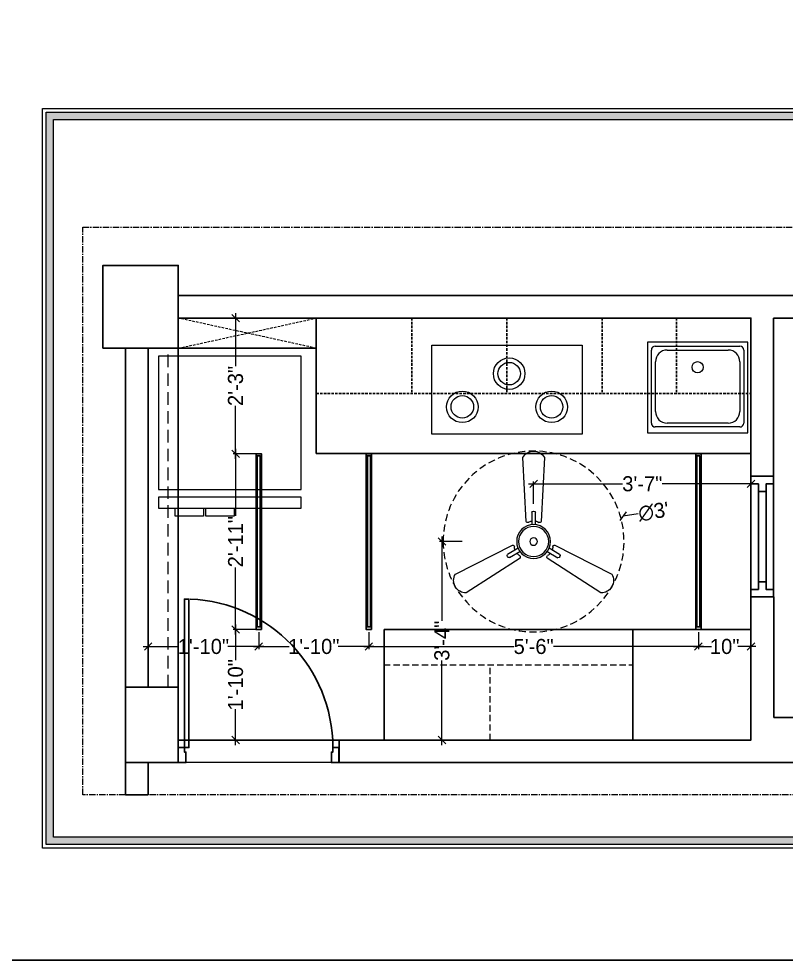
# Model space of a CAD drawing. Header units: millimetres. Extents: x 56222 to 3066687, y -650199 to -121287.
# Drawn here: x 133852.9 to 134005.6, y -184657.9 to -184470.5 of the extents above; entities that cross this region are included whole.
import ezdxf

# ---------------------------------------------------------------- set-up
doc = ezdxf.new("R2010")
doc.units = ezdxf.units.MM
doc.header["$MEASUREMENT"] = 0
doc.header["$PDMODE"] = 35
for name, pattern in [('ACAD_ISO02W100', [15, 12, -3]), ('CENTER', [2, 1.25, -0.25, 0.25, -0.25]), ('DASHED', [0.75, 0.5, -0.25]), ('DASHED2', [0.375, 0.25, -0.125]), ('DASHEDX2', [1.5, 1, -0.5]), ('HIDDEN', [0.375, 0.25, -0.125])]:
    doc.linetypes.add(name, pattern=pattern)
doc.layers.get('Defpoints').update_dxf_attribs({"color": 220})
doc.layers.add('AR DOOR', color=40, linetype='Continuous')
doc.layers.add('AR ELE-5', color=134, linetype='Continuous')
for name, color, linetype, lineweight in [('COLUMN', 1, 'Continuous', 30), ('dim05', 1, 'Continuous', 13), ('Dimension', 10, 'DASHEDX2', 20), ('Electrical', 84, 'Continuous', 30), ('FIRST FLOOR', 7, 'Continuous', 9), ('FIRST FLOOR_( PLine )_', 251, 'Continuous', 30), ('FURNITURE', 32, 'Continuous', 9), ('furniture dimensions', 1, 'DASHED', 0), ('Labelling', 1, 'Continuous', 25), ('SECTION ( SLAB PLine )', 104, 'Continuous', 30), ('TILE', 14, 'Continuous', 9), ('wall', 7, 'Continuous', 30)]:
    doc.layers.add(name, color=color, linetype=linetype, lineweight=lineweight)
doc.layers.add('XX~SLAB ( PLINE )', color=251, linetype='Continuous', plot=False)
doc.styles.add('century g', font='GOTHIC.TTF')
doc.dimstyles.new('Archana', dxfattribs={"dimtxt": 2, "dimasz": 0.75, "dimexe": 0.5, "dimexo": 0.5, "dimgap": 0, "dimtad": 0, "dimzin": 0, "dimdsep": 46, "dimlunit": 4, "dimtxsty": 'century g', "dimblk": 'OBLIQUE', "dimcen": 0, "dimdle": 1, "dimclrd": 256, "dimclre": 256, "dimclrt": 256, "dimadec": 0, "dimazin": 0, "dimtfac": 1, "dimtofl": 0, "dimtmove": 1, "dimatfit": 3, "dimfxl": 1, "dimfxlon": 1, "dimtolj": 1, "dimtzin": 0, "dimlwd": -1, "dimlwe": -1, "dimarcsym": 0})

# ---------------------------------------------------------------- blocks, each defined once
blk = doc.blocks.new('*U144')
for points in [[(-1025.5, 0), (-985.5, 0), (-985.5, 30), (-975.5, 30), (-975.5, 100), (-1025.5, 100)], [(40, 0), (0, 0), (0, 30), (-10, 30), (-10, 100), (40, 100)], [(0, 0), (0, -985.5), (-30, -985.5), (-30, 0)]]:
    blk.add_lwpolyline(points, close=True)
at = {"layer": 'AR ELE-5', "linetype": 'ByBlock', "ltscale": 15}
blk.add_arc((1.4, 0.6), 987, 180.03474, 267.62699, dxfattribs=at)
blk = doc.blocks.new('fan')
at = {"layer": 'Electrical', "lineweight": 15, "ltscale": 20}
for p, q in [((3300835.29, -509900.78), (3300836.47, -509923.43)), ((3300841.81, -509923.43), (3300842.99, -509900.78)), ((3300838.47, -509924.57), (3300838.47, -509920.25)), ((3300839.81, -509920.28), (3300839.81, -509924.57)), ((3300831.66, -509931.77), (3300811.45, -509942.07)), ((3300866.83, -509942.07), (3300846.62, -509931.77)), ((3300829.93, -509935.08), (3300833.64, -509932.93)), ((3300834.31, -509934.09), (3300830.57, -509936.25)), ((3300847.68, -509936.23), (3300843.97, -509934.09)), ((3300844.64, -509932.93), (3300848.38, -509935.09)), ((3300815.3, -509948.74), (3300834.33, -509936.39)), ((3300843.95, -509936.39), (3300862.98, -509948.74))]:
    blk.add_line(p, q, dxfattribs=at)
at = {"layer": 'Electrical', "linetype": 'DASHED', "lineweight": 15, "ltscale": 5}
blk.add_circle((3300839.14, -509930.53), 32, dxfattribs=at)
at = {"layer": 'Electrical', "lineweight": 15, "ltscale": 20}
for centre, major_axis, start_param, end_param in [((3300839.14, -509902.94), (3.12, 3.12), -0.272136, 1.842967), ((3300839.13, -509920.5), (0.501, 0.501), -0.465536, 1.983618), ((3300839.14, -509930.53), (4.24, -4.24), 3.14161, 9.424795), ((3300839.14, -509930.53), (3.77, -3.77), 1.749190548672175e-05, 6.283202799085073), ((3300837.1, -509923.08), (0.51, 0.51), 2.863014, 4.257784), ((3300839.14, -509926.42), (2.27, -2.27), 2.565057, 2.951308), ((3300839.14, -509926.42), (2.27, 2.27), 0.19032, 0.57657), ((3300841.18, -509923.08), (0.51, -0.51), 5.167028, 6.561799), ((3300839.14, -509930.53), (0.943, 0.943), 1.570814, 7.853999), ((3300831.67, -509932.49), (0.51, -0.51), 0.978238, 2.373008), ((3300835.59, -509932.58), (2.27, -2.27), 3.855511, 4.241762), ((3300842.69, -509932.58), (2.27, 2.27), 5.183051, 5.569301), ((3300846.61, -509932.49), (0.51, -0.51), 2.339416, 3.734186), ((3300830.46, -509935.55), (0.501, -0.501), 3.199655, 5.648809), ((3300835.59, -509932.58), (2.27, -2.27), 4.659452, 5.045703), ((3300833.71, -509936.02), (0.51, 0.51), -1.325776, 0.068994), ((3300844.57, -509936.02), (0.51, -0.51), 3.072633, 4.467404), ((3300842.69, -509932.58), (2.27, 2.27), 4.37911, 4.765361), ((3300847.83, -509935.54), (0.501, 0.501), 3.723254, 6.172408), ((3300815.25, -509944.32), (3.12, -3.12), 3.393055, 5.508159), ((3300863.03, -509944.32), (3.12, -3.12), 5.48745, 7.602554)]:
    blk.add_ellipse(centre, major_axis=major_axis, ratio=1, start_param=start_param, end_param=end_param, dxfattribs=at)
blk = doc.blocks.new('_Oblique')
at = {"layer": 'wall', "color": 0, "lineweight": -2}
blk.add_line((-0.5, -0.5), (0.5, 0.5), dxfattribs=at)
blk = doc.blocks.new('*D214')
at = {"layer": 'Defpoints', "color": 0, "linetype": 'Continuous', "lineweight": 30, "transparency": 16777216}
for p in [(133973.16, -184569.48, 0.12), (133937.53, -184574.63, 0.12)]:
    blk.add_point(p, dxfattribs=at)
at = {"layer": 'furniture dimensions', "color": 5, "linetype": 'Continuous', "transparency": 16777216}
blk.add_line((133976.13, -184569.05), (133973.16, -184569.48), dxfattribs=at)
at = {"layer": 'furniture dimensions', "color": 5, "linetype": 'Continuous', "transparency": 16777216, "xscale": 1.5, "yscale": 1.5, "zscale": 1.5, "rotation": 188.2375818181862}
blk.add_blockref('_Oblique', (133973.16, -184569.48), dxfattribs=at)
at = {"layer": 'furniture dimensions', "linetype": 'Continuous', "lineweight": 0, "transparency": 16777216, "insert": (133979.23, -184568.6), "char_height": 3, "attachment_point": 5, "rotation": 8.2376, "style": 'century g'}
blk.add_mtext("\\A1;∅3'", dxfattribs=at)
blk = doc.blocks.new('*D215')
at = {"layer": 'Defpoints', "color": 0, "linetype": 'Continuous', "lineweight": 30, "transparency": 16777216}
for p in [(133878.61, -184590.98), (133900.61, -184592.06), (133900.61, -184595.45)]:
    blk.add_point(p, dxfattribs=at)
at = {"layer": 'furniture dimensions', "color": 5, "linetype": 'ByBlock', "transparency": 16777216}
blk.add_line((133878.61, -184591.48), (133878.61, -184595.95), dxfattribs=at)
at = {"layer": 'furniture dimensions', "color": 5, "linetype": 'Continuous', "transparency": 16777216}
for p, q in [((133900.61, -184592.56), (133900.61, -184595.95)), ((133877.61, -184595.45), (133884.73, -184595.45)), ((133901.61, -184595.45), (133894.49, -184595.45))]:
    blk.add_line(p, q, dxfattribs=at)
at = {"layer": 'furniture dimensions', "color": 5, "linetype": 'Continuous', "transparency": 16777216, "xscale": 1.5, "yscale": 1.5, "zscale": 1.5, "rotation": 180}
blk.add_blockref('_Oblique', (133878.61, -184595.45), dxfattribs=at)
at = {"layer": 'furniture dimensions', "color": 5, "linetype": 'Continuous', "transparency": 16777216, "xscale": 1.5, "yscale": 1.5, "zscale": 1.5}
blk.add_blockref('_Oblique', (133900.61, -184595.45), dxfattribs=at)
at = {"layer": 'furniture dimensions', "linetype": 'Continuous', "lineweight": 0, "transparency": 16777216, "insert": (133889.61, -184595.45), "char_height": 3, "attachment_point": 5, "style": 'century g'}
blk.add_mtext('\\A1;1\'-10"', dxfattribs=at)
blk = doc.blocks.new('*D216')
at = {"layer": 'Defpoints', "color": 0, "linetype": 'Continuous', "lineweight": 30, "transparency": 16777216}
for p in [(133900.61, -184592.06), (133922.55, -184592.06), (133922.55, -184595.45)]:
    blk.add_point(p, dxfattribs=at)
at = {"layer": 'furniture dimensions', "color": 5, "linetype": 'ByBlock', "transparency": 16777216}
blk.add_line((133900.61, -184592.56), (133900.61, -184595.95), dxfattribs=at)
at = {"layer": 'furniture dimensions', "color": 5, "linetype": 'Continuous', "transparency": 16777216}
for p, q in [((133922.55, -184592.56), (133922.55, -184595.95)), ((133899.61, -184595.45), (133906.7, -184595.45)), ((133923.55, -184595.45), (133916.45, -184595.45))]:
    blk.add_line(p, q, dxfattribs=at)
at = {"layer": 'furniture dimensions', "color": 5, "linetype": 'Continuous', "transparency": 16777216, "xscale": 1.5, "yscale": 1.5, "zscale": 1.5, "rotation": 180}
blk.add_blockref('_Oblique', (133900.61, -184595.45), dxfattribs=at)
at = {"layer": 'furniture dimensions', "color": 5, "linetype": 'Continuous', "transparency": 16777216, "xscale": 1.5, "yscale": 1.5, "zscale": 1.5}
blk.add_blockref('_Oblique', (133922.55, -184595.45), dxfattribs=at)
at = {"layer": 'furniture dimensions', "linetype": 'Continuous', "lineweight": 0, "transparency": 16777216, "insert": (133911.58, -184595.45), "char_height": 3, "attachment_point": 5, "style": 'century g'}
blk.add_mtext('\\A1;1\'-10"', dxfattribs=at)
blk = doc.blocks.new('*D217')
at = {"layer": 'Defpoints', "color": 0, "linetype": 'Continuous', "lineweight": 30, "transparency": 16777216}
for p in [(133922.55, -184592.06), (133988.15, -184592.06), (133988.15, -184595.45)]:
    blk.add_point(p, dxfattribs=at)
at = {"layer": 'furniture dimensions', "color": 5, "linetype": 'ByBlock', "transparency": 16777216}
blk.add_line((133922.55, -184592.56), (133922.55, -184595.95), dxfattribs=at)
at = {"layer": 'furniture dimensions', "color": 5, "linetype": 'Continuous', "transparency": 16777216}
for p, q in [((133988.15, -184592.56), (133988.15, -184595.95)), ((133921.55, -184595.45), (133951.41, -184595.45)), ((133989.15, -184595.45), (133959.28, -184595.45))]:
    blk.add_line(p, q, dxfattribs=at)
at = {"layer": 'furniture dimensions', "color": 5, "linetype": 'Continuous', "transparency": 16777216, "xscale": 1.5, "yscale": 1.5, "zscale": 1.5, "rotation": 180}
blk.add_blockref('_Oblique', (133922.55, -184595.45), dxfattribs=at)
at = {"layer": 'furniture dimensions', "color": 5, "linetype": 'Continuous', "transparency": 16777216, "xscale": 1.5, "yscale": 1.5, "zscale": 1.5}
blk.add_blockref('_Oblique', (133988.15, -184595.45), dxfattribs=at)
at = {"layer": 'furniture dimensions', "linetype": 'Continuous', "lineweight": 0, "transparency": 16777216, "insert": (133955.35, -184595.45), "char_height": 3, "attachment_point": 5, "style": 'century g'}
blk.add_mtext('\\A1;5\'-6"', dxfattribs=at)
blk = doc.blocks.new('*D218')
at = {"layer": 'Defpoints', "color": 0, "linetype": 'Continuous', "lineweight": 30, "transparency": 16777216}
for p in [(133988.15, -184592.06), (133998.61, -184592.06), (133998.61, -184595.45)]:
    blk.add_point(p, dxfattribs=at)
at = {"layer": 'furniture dimensions', "color": 5, "linetype": 'ByBlock', "transparency": 16777216}
blk.add_line((133988.15, -184592.56), (133988.15, -184595.95), dxfattribs=at)
at = {"layer": 'furniture dimensions', "color": 5, "linetype": 'Continuous', "transparency": 16777216}
for p, q in [((133998.61, -184592.56), (133998.61, -184595.95)), ((133987.15, -184595.45), (133990.76, -184595.45)), ((133999.61, -184595.45), (133995.99, -184595.45))]:
    blk.add_line(p, q, dxfattribs=at)
at = {"layer": 'furniture dimensions', "color": 5, "linetype": 'Continuous', "transparency": 16777216, "xscale": 1.5, "yscale": 1.5, "zscale": 1.5, "rotation": 180}
blk.add_blockref('_Oblique', (133988.15, -184595.45), dxfattribs=at)
at = {"layer": 'furniture dimensions', "color": 5, "linetype": 'Continuous', "transparency": 16777216, "xscale": 1.5, "yscale": 1.5, "zscale": 1.5}
blk.add_blockref('_Oblique', (133998.61, -184595.45), dxfattribs=at)
at = {"layer": 'furniture dimensions', "linetype": 'Continuous', "lineweight": 0, "transparency": 16777216, "insert": (133993.38, -184595.45), "char_height": 3, "attachment_point": 5, "style": 'century g'}
blk.add_mtext('\\A1;10"', dxfattribs=at)
blk = doc.blocks.new('*D219')
at = {"layer": 'Defpoints', "color": 0, "linetype": 'Continuous', "lineweight": 30, "transparency": 16777216}
for p in [(133955.35, -184574.53), (133937.09, -184614.06), (133952.11, -184614.06)]:
    blk.add_point(p, dxfattribs=at)
at = {"layer": 'furniture dimensions', "color": 5, "linetype": 'Continuous', "transparency": 16777216}
for p, q in [((133937.09, -184573.53), (133937.09, -184590.35)), ((133937.09, -184615.06), (133937.09, -184598.24)), ((133941.09, -184614.06), (133936.59, -184614.06))]:
    blk.add_line(p, q, dxfattribs=at)
at = {"layer": 'furniture dimensions', "color": 5, "linetype": 'ByBlock', "transparency": 16777216}
blk.add_line((133941.09, -184574.53), (133936.59, -184574.53), dxfattribs=at)
at = {"layer": 'furniture dimensions', "color": 5, "linetype": 'Continuous', "transparency": 16777216, "xscale": 1.5, "yscale": 1.5, "zscale": 1.5}
for p, rotation in [((133937.09, -184574.53), 90), ((133937.09, -184614.06), 270)]:
    blk.add_blockref('_Oblique', p, dxfattribs=dict(at, rotation=rotation))
at = {"layer": 'furniture dimensions', "linetype": 'Continuous', "lineweight": 0, "transparency": 16777216, "insert": (133937.09, -184594.29), "char_height": 3, "attachment_point": 5, "rotation": 90, "style": 'century g'}
blk.add_mtext('\\A1;3\'-4"', dxfattribs=at)
blk = doc.blocks.new('*D220')
at = {"layer": 'Defpoints', "color": 0, "linetype": 'Continuous', "lineweight": 30, "transparency": 16777216}
for p in [(133998.61, -184563.06), (133955.35, -184574.53), (133998.61, -184574.53)]:
    blk.add_point(p, dxfattribs=at)
at = {"layer": 'furniture dimensions', "color": 5, "linetype": 'ByBlock', "transparency": 16777216}
blk.add_line((133955.35, -184567.06), (133955.35, -184562.56), dxfattribs=at)
at = {"layer": 'furniture dimensions', "color": 5, "linetype": 'Continuous', "transparency": 16777216}
for p, q in [((133998.61, -184567.06), (133998.61, -184562.56)), ((133954.35, -184563.06), (133973.03, -184563.06)), ((133999.61, -184563.06), (133980.92, -184563.06))]:
    blk.add_line(p, q, dxfattribs=at)
at = {"layer": 'furniture dimensions', "color": 5, "linetype": 'Continuous', "transparency": 16777216, "xscale": 1.5, "yscale": 1.5, "zscale": 1.5, "rotation": 180}
blk.add_blockref('_Oblique', (133955.35, -184563.06), dxfattribs=at)
at = {"layer": 'furniture dimensions', "color": 5, "linetype": 'Continuous', "transparency": 16777216, "xscale": 1.5, "yscale": 1.5, "zscale": 1.5}
blk.add_blockref('_Oblique', (133998.61, -184563.06), dxfattribs=at)
at = {"layer": 'furniture dimensions', "linetype": 'Continuous', "lineweight": 0, "transparency": 16777216, "insert": (133976.98, -184563.06), "char_height": 3, "attachment_point": 5, "style": 'century g'}
blk.add_mtext('\\A1;3\'-7"', dxfattribs=at)
blk = doc.blocks.new('*D221')
at = {"layer": 'Defpoints', "color": 0, "linetype": 'Continuous', "lineweight": 30, "transparency": 16777216}
for p in [(133900.61, -184592.06), (133896.01, -184614.06), (133900.61, -184614.06)]:
    blk.add_point(p, dxfattribs=at)
at = {"layer": 'furniture dimensions', "color": 5, "linetype": 'ByBlock', "transparency": 16777216}
blk.add_line((133900.01, -184592.06), (133895.51, -184592.06), dxfattribs=at)
at = {"layer": 'furniture dimensions', "color": 5, "linetype": 'Continuous', "transparency": 16777216}
for p, q in [((133896.01, -184591.06), (133896.01, -184598.18)), ((133896.01, -184615.06), (133896.01, -184607.93)), ((133900.01, -184614.06), (133895.51, -184614.06))]:
    blk.add_line(p, q, dxfattribs=at)
at = {"layer": 'furniture dimensions', "color": 5, "linetype": 'Continuous', "transparency": 16777216, "xscale": 1.5, "yscale": 1.5, "zscale": 1.5}
for p, rotation in [((133896.01, -184592.06), 90), ((133896.01, -184614.06), 270)]:
    blk.add_blockref('_Oblique', p, dxfattribs=dict(at, rotation=rotation))
at = {"layer": 'furniture dimensions', "linetype": 'Continuous', "lineweight": 0, "transparency": 16777216, "insert": (133896.01, -184603.06), "char_height": 3, "attachment_point": 5, "rotation": 90, "style": 'century g'}
blk.add_mtext('\\A1;1\'-10"', dxfattribs=at)
blk = doc.blocks.new('*D222')
at = {"layer": 'Defpoints', "color": 0, "linetype": 'Continuous', "lineweight": 30, "transparency": 16777216}
for p in [(133896.01, -184557.08), (133900.61, -184557.08), (133900.61, -184592.06)]:
    blk.add_point(p, dxfattribs=at)
at = {"layer": 'furniture dimensions', "color": 5, "linetype": 'Continuous', "transparency": 16777216}
for p, q in [((133900.01, -184557.08), (133895.51, -184557.08)), ((133896.01, -184556.08), (133896.01, -184569.45)), ((133896.01, -184593.06), (133896.01, -184579.68))]:
    blk.add_line(p, q, dxfattribs=at)
at = {"layer": 'furniture dimensions', "color": 5, "linetype": 'ByBlock', "transparency": 16777216}
blk.add_line((133900.01, -184592.06), (133895.51, -184592.06), dxfattribs=at)
at = {"layer": 'furniture dimensions', "color": 5, "linetype": 'Continuous', "transparency": 16777216, "xscale": 1.5, "yscale": 1.5, "zscale": 1.5}
for p, rotation in [((133896.01, -184557.08), 90), ((133896.01, -184592.06), 270)]:
    blk.add_blockref('_Oblique', p, dxfattribs=dict(at, rotation=rotation))
at = {"layer": 'furniture dimensions', "linetype": 'Continuous', "lineweight": 0, "transparency": 16777216, "insert": (133896.01, -184574.57), "char_height": 3, "attachment_point": 5, "rotation": 90, "style": 'century g'}
blk.add_mtext('\\A1;2\'-11"', dxfattribs=at)
blk = doc.blocks.new('*D223')
at = {"layer": 'Defpoints', "color": 0, "linetype": 'Continuous', "lineweight": 30, "transparency": 16777216}
for p in [(133896.01, -184530.06), (133900.61, -184530.06), (133900.61, -184557.08)]:
    blk.add_point(p, dxfattribs=at)
at = {"layer": 'furniture dimensions', "color": 5, "linetype": 'Continuous', "transparency": 16777216}
for p, q in [((133896.01, -184529.06), (133896.01, -184539.61)), ((133900.01, -184530.06), (133895.51, -184530.06)), ((133896.01, -184558.08), (133896.01, -184547.52))]:
    blk.add_line(p, q, dxfattribs=at)
at = {"layer": 'furniture dimensions', "color": 5, "linetype": 'ByBlock', "transparency": 16777216}
blk.add_line((133900.01, -184557.08), (133895.51, -184557.08), dxfattribs=at)
at = {"layer": 'furniture dimensions', "color": 5, "linetype": 'Continuous', "transparency": 16777216, "xscale": 1.5, "yscale": 1.5, "zscale": 1.5}
for p, rotation in [((133896.01, -184530.06), 90), ((133896.01, -184557.08), 270)]:
    blk.add_blockref('_Oblique', p, dxfattribs=dict(at, rotation=rotation))
at = {"layer": 'furniture dimensions', "linetype": 'Continuous', "lineweight": 0, "transparency": 16777216, "insert": (133896.01, -184543.57), "char_height": 3, "attachment_point": 5, "rotation": 90, "style": 'century g'}
blk.add_mtext('\\A1;2\'-3"', dxfattribs=at)

msp = doc.modelspace()

# ---------------------------------------------------------------- hatches: boundary and pattern name
at = {"layer": 'Dimension', "linetype": 'Continuous', "true_color": 0xd39e00}
h = msp.add_hatch(color=42, dxfattribs=at)
h.paths.add_polyline_path([(133858.3, -184489.04), (133858.3, -184634.87), (134065.47, -184634.87), (134065.47, -184489.04)])
h.paths.add_polyline_path([(133859.75, -184490.49), (134064.02, -184490.49), (134064.02, -184633.41), (133859.75, -184633.41)], flags=16)

# ---------------------------------------------------------------- linework, layer by layer
at = {"layer": 'COLUMN', "transparency": 33554687}
for points in [[(133869.61, -184536.06), (133869.61, -184519.56), (133884.61, -184519.56), (133884.61, -184536.06)], [(133874.11, -184603.56), (133884.61, -184603.56), (133884.61, -184618.56), (133874.11, -184618.56)]]:
    msp.add_lwpolyline(points, close=True, dxfattribs=at)
at = {"layer": 'Dimension', "color": 42, "linetype": 'Continuous', "true_color": 0xd39e00}
for points in [[(133857.57, -184488.31), (134066.2, -184488.31), (134066.2, -184635.59), (133857.57, -184635.59)], [(133858.3, -184489.04), (134065.47, -184489.04), (134065.47, -184634.87), (133858.3, -184634.87)], [(133859.75, -184490.49), (134064.02, -184490.49), (134064.02, -184633.41), (133859.75, -184633.41)]]:
    msp.add_lwpolyline(points, close=True, dxfattribs=at)
at = {"layer": 'Electrical', "color": 7, "lineweight": 30}
for points in [[(133901.14, -184592.06), (133901.14, -184557.08), (133900.08, -184557.08), (133900.08, -184592.06)], [(133923.08, -184592.06), (133923.08, -184557.08), (133922.02, -184557.08), (133922.02, -184592.06)], [(133987.62, -184592.06), (133987.62, -184557.08), (133988.68, -184557.08), (133988.68, -184592.06)]]:
    msp.add_lwpolyline(points, close=True, dxfattribs=at)
at = {"layer": 'Electrical', "color": 175, "lineweight": 30, "ltscale": 8, "true_color": 0x4554a5}
for points in [[(133900.3, -184557.48), (133900.93, -184557.48), (133900.93, -184591.54), (133900.3, -184591.54)], [(133900.32, -184557.5), (133900.91, -184557.5), (133900.91, -184591.52), (133900.32, -184591.52)], [(133922.24, -184557.48), (133922.86, -184557.48), (133922.86, -184591.54), (133922.24, -184591.54)], [(133922.26, -184557.5), (133922.85, -184557.5), (133922.85, -184591.52), (133922.26, -184591.52)], [(133988.45, -184557.48), (133987.83, -184557.48), (133987.83, -184591.54), (133988.45, -184591.54)], [(133988.43, -184557.5), (133987.84, -184557.5), (133987.84, -184591.52), (133988.43, -184591.52)]]:
    msp.add_lwpolyline(points, close=True, dxfattribs=at)
at = {"layer": 'FIRST FLOOR', "transparency": 33554687}
for p, q in [((133998.61, -184612.02), (133998.61, -184530.06)), ((133998.61, -184561.56), (134003.11, -184561.56)), ((133920.11, -184614.06), (133998.61, -184614.06)), ((133874.11, -184618.56), (133878.11, -184618.56)), ((133920.11, -184618.56), (134028.11, -184618.56))]:
    msp.add_line(p, q, dxfattribs=at)
at = {"layer": 'FIRST FLOOR_( PLine )_', "transparency": 33554687}
for p, q in [((133884.61, -184525.56), (134013.11, -184525.56)), ((133884.61, -184530.06), (133998.61, -184530.06)), ((133998.61, -184530.06), (133998.61, -184561.56)), ((134003.11, -184561.56), (134003.11, -184530.06)), ((134003.11, -184530.06), (134013.09, -184530.06)), ((133874.11, -184536.06), (133874.11, -184618.56)), ((133878.61, -184603.56), (133878.61, -184536.06)), ((133998.61, -184561.56), (134003.11, -184561.56)), ((133874.11, -184618.56), (133878.11, -184618.56))]:
    msp.add_line(p, q, dxfattribs=at)
msp.add_lwpolyline([(133874.11, -184536.06), (133874.11, -184618.56), (133878.61, -184618.56)], dxfattribs=at)
for points in [[(133916.61, -184614.06), (133916.61, -184618.56), (134028.11, -184618.56), (134028.11, -184614.06), (134028.11, -184609.56), (134003.19, -184609.56), (134003.19, -184585.56), (133998.61, -184585.56), (133998.61, -184614.06)], [(133878.61, -184624.99), (133878.61, -184618.56), (133874.11, -184618.56), (133874.11, -184624.99)], [(133878.61, -184624.99), (133878.61, -184618.56), (133874.11, -184618.56), (133874.11, -184624.99)]]:
    msp.add_lwpolyline(points, close=True, dxfattribs=at)
at = {"layer": 'FURNITURE', "color": 9, "linetype": 'DASHED', "lineweight": 15, "true_color": 0xc7c8ca}
for p, q in [((133884.61, -184536.06), (133912.08, -184530.06)), ((133912.08, -184536.06), (133884.61, -184530.06))]:
    msp.add_line(p, q, dxfattribs=at)
at = {"layer": 'FURNITURE', "color": 9, "linetype": 'DASHED', "lineweight": 25, "true_color": 0xc7c8ca}
for p, q in [((133931.08, -184530.06), (133931.08, -184545.06)), ((133950.04, -184530.06), (133950.04, -184545.06)), ((133968.99, -184530.06), (133968.99, -184545.06)), ((133983.8, -184530.06), (133983.8, -184545.06)), ((133912.08, -184545.06), (133998.61, -184545.06))]:
    msp.add_line(p, q, dxfattribs=at)
at = {"layer": 'FURNITURE', "color": 9, "lineweight": 30, "true_color": 0xc7c8ca}
msp.add_line((133884.61, -184536.06), (133912.08, -184536.06), dxfattribs=at)
at = {"layer": 'FURNITURE', "color": 9, "true_color": 0xc7c8ca}
for p, q in [((133998, -184534.87), (133978, -184534.87)), ((133978, -184534.87), (133978, -184552.87)), ((133978.79, -184550.96), (133978.79, -184536.42)), ((133979.56, -184535.64), (133996.41, -184535.64)), ((133981.92, -184536.42), (133994.09, -184536.42)), ((133997.19, -184536.42), (133997.19, -184550.96)), ((133998, -184552.87), (133998, -184534.87)), ((133979.6, -184548.64), (133979.6, -184538.74)), ((133996.41, -184538.74), (133996.41, -184548.64)), ((133994.09, -184550.96), (133981.92, -184550.96)), ((133978, -184552.87), (133998, -184552.87)), ((133996.41, -184551.73), (133979.56, -184551.73))]:
    msp.add_line(p, q, dxfattribs=at)
at = {"layer": 'FURNITURE', "color": 9, "linetype": 'HIDDEN', "lineweight": 18, "ltscale": 5, "true_color": 0xc7c8ca}
for p, q in [((133925.57, -184599.06), (133975.11, -184599.06)), ((133946.72, -184614.06), (133946.72, -184599.06))]:
    msp.add_line(p, q, dxfattribs=at)
at = {"layer": 'FURNITURE', "color": 9, "linetype": 'CENTER', "lineweight": 15, "true_color": 0xc7c8ca}
msp.add_lwpolyline([(134028.11, -184624.99), (133865.58, -184624.99), (133865.58, -184511.94), (134028.11, -184511.94)], close=True, dxfattribs=at)
at = {"layer": 'FURNITURE', "color": 9, "lineweight": 30, "true_color": 0xc7c8ca}
for points in [[(133912.08, -184530.06), (133998.61, -184530.06), (133998.61, -184557.01), (133912.08, -184557.01)], [(133925.57, -184592.06), (133998.61, -184592.06), (133998.61, -184614.06), (133925.57, -184614.06)], [(133975.11, -184592.06), (133998.61, -184592.06), (133998.61, -184614.06), (133975.11, -184614.06)]]:
    msp.add_lwpolyline(points, close=True, dxfattribs=at)
at = {"layer": 'FURNITURE', "color": 9, "true_color": 0xc7c8ca}
for points in [[(133935.08, -184535.45), (133965, -184535.45), (133965, -184553.16), (133935.08, -184553.16)], [(133909.08, -184564.16), (133909.08, -184537.61), (133880.67, -184537.61), (133880.67, -184564.16)], [(133909.08, -184567.92), (133909.08, -184565.71), (133880.67, -184565.71), (133880.67, -184567.92)]]:
    msp.add_lwpolyline(points, close=True, dxfattribs=at)
at = {"layer": 'FURNITURE', "color": 9, "true_color": 0xc7c8ca, "flags": 128}
for points in [[(133889.62, -184567.92), (133889.62, -184569.5), (133883.99, -184569.5), (133883.99, -184567.92)], [(133895.72, -184567.92), (133895.72, -184569.5), (133890.09, -184569.5), (133890.09, -184567.92)]]:
    msp.add_lwpolyline(points, dxfattribs=at)
at = {"layer": 'FURNITURE', "color": 9, "true_color": 0xc7c8ca}
for centre, radius in [((133950.48, -184541.12), 3.14), ((133950.48, -184541.12), 2.24), ((133988, -184539.85), 1.12), ((133941.15, -184547.73), 3.14), ((133941.15, -184547.73), 2.24), ((133958.93, -184547.73), 3.14), ((133958.93, -184547.73), 2.24)]:
    msp.add_circle(centre, radius, dxfattribs=at)
for centre, radius, start, end in [((133979.56, -184536.42), 0.775, 90, 180), ((133981.92, -184538.74), 2.32, 90, 180), ((133994.09, -184538.74), 2.32, 0, 90), ((133996.41, -184536.42), 0.775, 0, 90), ((133981.92, -184548.64), 2.32, 180, 270), ((133994.09, -184548.64), 2.32, 270, 0), ((133979.56, -184550.96), 0.775, 180, 270), ((133996.41, -184550.96), 0.775, 270, 0)]:
    msp.add_arc(centre, radius, start, end, dxfattribs=at)
at = {"layer": 'Labelling', "color": 251, "linetype": 'DASHED2', "lineweight": 0, "ltscale": 10, "true_color": 0x636466, "transparency": 33554687}
msp.add_line((133882.61, -184603.56), (133882.61, -184536.06), dxfattribs=at)
at = {"layer": 'Labelling', "color": 251, "linetype": 'ACAD_ISO02W100', "lineweight": 0, "ltscale": 10, "true_color": 0x636466, "transparency": 33554687}
msp.add_lwpolyline([(133916.61, -184614.06), (133916.61, -184618.56), (133884.61, -184618.56), (133884.61, -184614.06)], close=True, dxfattribs=at)
at = {"layer": 'SECTION ( SLAB PLine )', "color": 9, "true_color": 0xc7c8ca}
msp.add_lwpolyline([(133998.61, -184530.06), (133884.61, -184530.06), (133884.61, -184614.06), (133998.61, -184614.06)], close=True, dxfattribs=at)
at = {"layer": 'TILE', "color": 3, "lineweight": 30}
msp.add_lwpolyline([(133149.69, -184283.07), (134104.7, -184283.07), (134104.7, -184657.89), (133149.69, -184657.89)], close=True, dxfattribs=at)
at = {"layer": 'XX~SLAB ( PLINE )', "transparency": 33554687}
msp.add_lwpolyline([(133998.61, -184561.56), (133998.61, -184563.06), (134000.11, -184563.06), (134000.11, -184564.56), (134001.61, -184564.56), (134001.61, -184582.56), (134000.11, -184582.56), (134000.11, -184584.06), (133998.61, -184584.06), (133998.61, -184585.56), (134003.11, -184585.56), (134003.11, -184584.06), (134001.61, -184584.06), (134001.61, -184582.56), (134000.11, -184582.56), (134000.11, -184564.56), (134001.61, -184564.56), (134001.61, -184563.06), (134003.11, -184563.06), (134003.11, -184561.56), (133998.61, -184561.56), (133998.61, -184585.56), (134003.11, -184585.56), (134003.11, -184561.56)], close=True, dxfattribs=at)

# ---------------------------------------------------------------- block references
at = {"layer": 'AR DOOR', "linetype": 'ByBlock', "lineweight": -2, "transparency": 33554687, "extrusion": (0, 0, -1), "xscale": -0.02999999999996949, "yscale": 0.02999999999996949, "zscale": -0.02999999999996949, "rotation": 180}
msp.add_blockref('*U144', (-133885.81, -184615.56), dxfattribs=at)
at = {"layer": 'dim05', "color": 1, "lineweight": 35, "transparency": 33554687, "xscale": -0.5625052429282242, "yscale": 0.5625052429282242, "zscale": 0.5625052429282242}
msp.add_blockref('fan', (1990694.67, 102264.06), dxfattribs=at)

# ---------------------------------------------------------------- dimensions: what is measured, and where the dimension line sits
at = {"layer": 'furniture dimensions', "color": 5, "linetype": 'Continuous', "lineweight": 0, "transparency": 33554687}
for base, p1, p2, picture, middle in [((133896.01, -184530.06), (133900.61, -184557.08), (133900.61, -184530.06), '*D223', (133896.01, -184543.57)), ((133896.01, -184557.08), (133900.61, -184592.06), (133900.61, -184557.08), '*D222', (133896.01, -184574.57)), ((133937.09, -184614.06), (133955.35, -184574.53), (133952.11, -184614.06), '*D219', (133937.09, -184594.29)), ((133896.01, -184614.06), (133900.61, -184592.06), (133900.61, -184614.06), '*D221', (133896.01, -184603.06))]:
    dim = msp.add_linear_dim(base=base, p1=p1, p2=p2, angle=90, dimstyle='Archana', override={"dimtxt": 3, "dimasz": 1.5, "dimdec": 0, "dimclrd": 5, "dimclre": 5, "dimfxl": 4}, dxfattribs=at)
    dim.commit()
    dim.dimension.update_dxf_attribs({"geometry": picture, "text_midpoint": middle})
for base, p1, p2, picture, middle in [((133998.61, -184563.06), (133955.35, -184574.53), (133998.61, -184574.53), '*D220', (133976.98, -184563.06)), ((133900.61, -184595.45), (133878.61, -184590.98), (133900.61, -184592.06), '*D215', (133889.61, -184595.45)), ((133922.55, -184595.45), (133900.61, -184592.06), (133922.55, -184592.06), '*D216', (133911.58, -184595.45)), ((133988.15, -184595.45), (133922.55, -184592.06), (133988.15, -184592.06), '*D217', (133955.35, -184595.45)), ((133998.61, -184595.45), (133988.15, -184592.06), (133998.61, -184592.06), '*D218', (133993.38, -184595.45))]:
    dim = msp.add_linear_dim(base=base, p1=p1, p2=p2, dimstyle='Archana', override={"dimtxt": 3, "dimasz": 1.5, "dimdec": 0, "dimclrd": 5, "dimclre": 5, "dimfxl": 4}, dxfattribs=at)
    dim.commit()
    dim.dimension.update_dxf_attribs({"geometry": picture, "text_midpoint": middle})
dim = msp.add_diameter_dim_2p(p1=(133937.53, -184574.63), p2=(133973.16, -184569.48), dimstyle='Archana', override={"dimtxt": 3, "dimasz": 1.5, "dimdec": 0, "dimclrd": 5, "dimclre": 5, "dimfxl": 4}, dxfattribs=at)
dim.commit()
dim.dimension.update_dxf_attribs({"geometry": '*D214', "text_midpoint": (133979.23, -184568.6, -0.12)})

doc.saveas('drawing.dxf')
